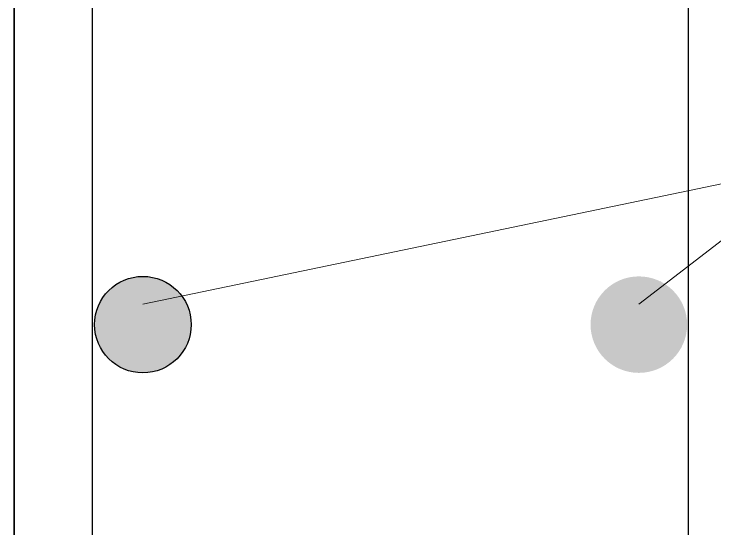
# Model space of a CAD drawing. Header units: inches. Extents: x -12073856 to 12321241, y -1226296 to 1319224.
# Drawn here: x 122051.36 to 122096.07, y 45247.34 to 45280.21 of the extents above; entities that cross this region are included whole.
import ezdxf

# ---------------------------------------------------------------- set-up
doc = ezdxf.new("R2010")
doc.units = ezdxf.units.IN
doc.header["$MEASUREMENT"] = 0
for name, color, linetype, lineweight in [('DIM', 6, 'Continuous', 9), ('OUTLINE', 1, 'Continuous', 25), ('REN', 242, 'Continuous', 30), ('TEXT', 255, 'Continuous', 35), ('WALL', 1, 'Continuous', 30)]:
    doc.layers.add(name, color=color, linetype=linetype, lineweight=lineweight)
doc.styles.get("Standard").update_dxf_attribs({"font": 'arial.ttf'})
doc.dimstyles.get("Standard").update_dxf_attribs({"dimtxt": 6, "dimasz": 4, "dimexe": 0, "dimexo": 6, "dimgap": 3, "dimtad": 1, "dimdec": 0, "dimzin": 0, "dimdsep": 46, "dimlunit": 4, "dimtxsty": 'Standard', "dimblk": 'ARCHTICK', "dimcen": 0.09, "dimdle": 3, "dimclrd": 256, "dimadec": 0, "dimazin": 0, "dimtfac": 1, "dimtdec": 0, "dimtofl": 0, "dimtmove": 0, "dimatfit": 3, "dimfxl": 1, "dimfxlon": 1, "dimtolj": 1, "dimtzin": 0, "dimlwd": -1, "dimarcsym": 0})

# ---------------------------------------------------------------- blocks, each defined once
blk = doc.blocks.new('_ArchTick')
at = {"color": 0, "linetype": 'ByBlock', "const_width": 0.15}
blk.add_lwpolyline([(-0.5, -0.5), (0.5, 0.5)], dxfattribs=at)
blk = doc.blocks.new('JGKJFKFNF')
at = {"layer": 'OUTLINE'}
h = blk.add_hatch(color=256, dxfattribs=at)
h.dxf.hatch_style = 1
h.paths.add_polyline_path([(137076.452, -31645.259, 1), (137082.612, -31645.259, 1)])
h = blk.add_hatch(color=256, dxfattribs=at)
h.dxf.hatch_style = 1
h.paths.add_polyline_path([(137108.089, -31645.247, 1), (137114.249, -31645.247, 1)])
at = {"layer": 'REN', "lineweight": 30, "ltscale": 0.75}
for p, q in [((137076.31, -31684.388), (137076.31, -31596.32)), ((137114.31, -31596.32), (137114.31, -31684.388))]:
    blk.add_line(p, q, dxfattribs=at)
at = {"layer": 'TEXT'}
blk.add_lwpolyline([(137071.31, -31591.32), (137119.31, -31591.32), (137119.31, -31689.388), (137071.31, -31689.388)], close=True, dxfattribs=at)
at = {"layer": 'WALL', "lineweight": -2}
blk.add_circle((137079.532, -31645.247), 3.08, dxfattribs=at)
at = {"layer": 'DIM'}
for points in [[(137079.532, -31643.938), (137122.877, -31634.911), (137156.323, -31636.69)], [(137111.169, -31643.938), (137122.877, -31634.911)]]:
    blk.add_leader(points, dimstyle='Standard', override={"dimasz": 2, "dimgap": 2}, dxfattribs=at)

msp = doc.modelspace()

# ---------------------------------------------------------------- block references
at = {"layer": 'WALL'}
msp.add_blockref('JGKJFKFNF', (-15019.954, 76905.632), dxfattribs=at)

doc.saveas('drawing.dxf')
